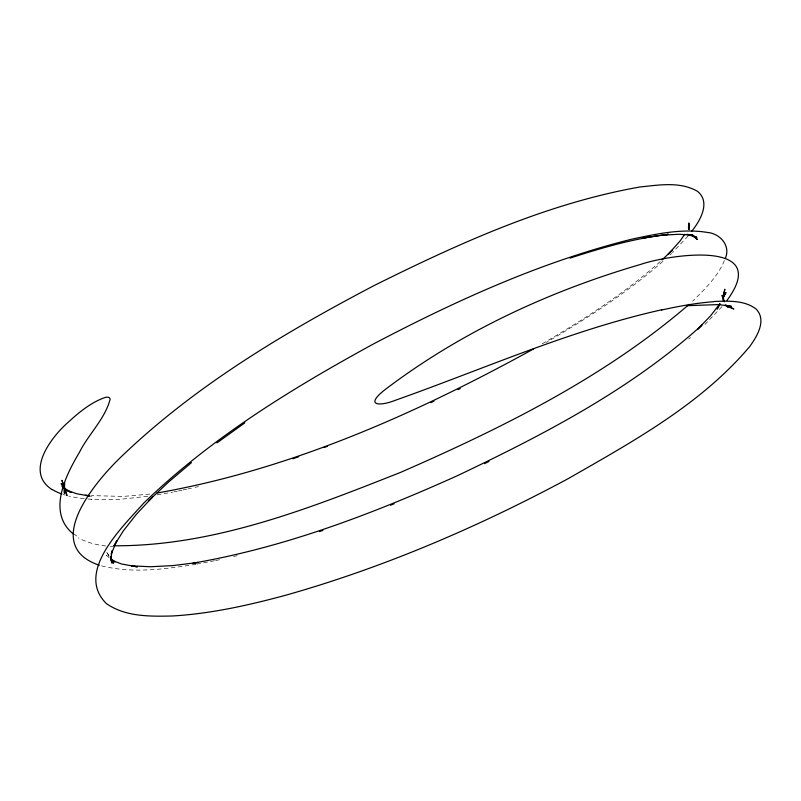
<?xml version="1.0" encoding="UTF-8"?>
<svg xmlns="http://www.w3.org/2000/svg" width="801" height="801" viewBox="0 0 801 801"><rect width="100%" height="100%" fill="white"/><g stroke="black" fill="none" stroke-linecap="round" stroke-linejoin="round"><path stroke-width="0.6" stroke-dasharray="4 3" d="M724.384 260.565C717.696 276.695 704.79 289.181 692.585 301.246M722.031 306.563L705.01 324.425M688.089 236.025L672.419 252.585M669.956 255.028L671.598 253.396M660.244 261.577C624.039 293.847 582.898 320.04 541.146 344.48M662.898 261.366C627.243 292.675 587.093 318.408 546.292 342.438M688.68 339.023L690.522 337.421M194.963 487.388L198.458 486.537M233.532 556.525L237.176 555.674M173.767 491.924L177.301 491.173M178.483 490.923L182.017 490.172M183.199 489.922L186.733 489.171M187.905 488.93L191.439 488.179M214.428 560.76L197.036 564.084M215.589 560.53L220.215 559.589M157.166 494.878L172.585 492.134M195.875 564.284C164.135 569.321 130.863 573.896 99.334 565.256M149.767 494.107L123.324 496.41L91.284 495.619M147.674 496.28L120.4 499.303L91.334 499.554M89.592 496.009L91.674 496.34M73.542 533.796L78.959 537.451M109.176 557.486L106.233 555.263L108.766 557.446M106.733 552.219L109.347 556.455M107.304 553.181L109.136 556.204M91.825 499.283A358.317 87.489 -22.6 0 1 85.497 498.793M84.275 498.663A358.317 87.489 -22.6 0 1 68.836 496.059M65.231 495.088A358.317 87.489 -22.6 0 1 62.949 494.367M112.711 546.693A358.678 103.81 -28.5 0 1 110.348 546.502M105.782 546.002A358.678 103.81 -28.5 0 1 78.318 537.841"/><path stroke-width="1.2" d="M64.641 482.783L64.4 493.306L64.17 488.88M688.429 227.764L688.87 222.978L689.21 229.677M112.07 551.238L110.658 559.569L110.548 557.356M725.275 258.503C731.023 245.777 720.059 233.512 707.383 232.43C681.931 228.305 656.189 233.962 631.348 239.279C540.965 261.877 455.569 300.836 373.356 344.019C291.504 388.735 210.823 438.187 143.479 503.358C123.184 526.447 74.463 571.994 106.383 603.594C125.377 616.89 149.957 616.47 172.175 615.999C210.873 613.746 248.891 605.206 286.217 595.093C384.29 567.308 478.477 526.808 568.189 478.648C632.87 441.521 700.895 404.395 749.656 346.613C757.025 336.45 766.978 320.2 756.094 309.026C744.339 300.035 728.459 301.046 714.472 301.446M722.882 297.992L724.835 289.221L722.822 298.272L725.956 292.485L723.023 297.962M111.96 550.848L111.249 554.022L116.936 540.455L113.932 545.982L123.364 530.813L136.3 514.402L152.601 496.94L148.876 500.565L168.701 481.932L191.479 462.628M688.57 229.206L689.541 224.901L688.55 227.154M719.688 304.24L717.145 308.906L719.989 303.589M717.145 308.906L719.498 304.53M727.018 300.395C772.564 238.598 668.685 254.758 640.75 264.38C549.075 291.163 460.225 332.295 384.11 390.357C364.325 406.267 380.325 406.237 395.283 400.31C483.764 368.981 570.042 330.222 662.016 309.707M684.745 234.282L679.949 241.171L668.134 254.328L672.339 250.202L661.966 259.955M691.734 231.249C700.104 220.796 710.938 202.293 697.611 191.409C680.229 181.226 658.812 185.051 639.799 187.003C546.212 203.584 458.663 243.554 374.097 285.556C283.794 333.006 194.693 386.002 120.841 457.131C95.98 480.97 40.541 545.521 99.334 565.256M719.468 304.25L710.767 315.584L697.781 329.151L701.906 325.126C630.397 389.737 543.679 434.593 457.251 475.764C372.595 513.831 284.876 547.413 193.051 563.143L197.977 562.472L172.896 565.596L150.568 566.738L131.264 565.856L137.351 566.858L121.532 563.984L111.349 560.029M689.06 304.42C604.324 377.451 502.658 427.724 400.81 472.29C309.266 508.465 213.887 546.312 113.972 545.781M216.941 442.883L244.776 422.908M533.706 348.866C415.809 413.787 290.242 469.666 156.966 493.046M458.002 389.646L460.225 388.555M484.535 463.639L489.01 461.456M430.778 402.693L434.012 401.161M390.598 505.211L394.062 503.819M324.055 447.559L327.469 446.297M292.836 458.773L298.733 456.73M319.369 531.614L322.883 530.422M569.982 258.142C602.072 247.699 634.712 238.257 668.324 234.353L662.417 235.154L679.468 234.262L693.215 235.384L686.807 234.333L696.9 237.376L691.894 235.023M668.324 234.353L642.272 238.077L647.789 237.306M687.098 305.692L718.797 304.58L731.393 306.372L724.925 305.301L733.846 308.986L728.81 306.613M88.951 495.509L85.437 495.328L89.592 496.009M89.221 495.919L76.946 493.816L64.971 489.611M73.542 533.796L72.911 533.626C46.959 512.179 65.752 475.313 79.449 452.295C88.541 434.122 105.061 418.933 110.158 399.108C109.807 396.936 107.154 396.956 105.512 397.346C89.722 402.683 76.946 414.177 64.891 425.281C49.111 440.36 25.672 472.71 52.075 489.611M112.07 560.55L115.054 561.952L111.139 558.978M67.975 491.023L70.989 492.435L61.997 486.628M691.814 235.244L697.341 239.419L693.095 235.754M725.716 304.881L727.949 307.204L726.737 305.411M63.349 486.407L61.116 483.644L64.851 489.241L66.974 495.609L64.42 487.789M64.841 488.25L67.084 491.013M110.959 559.228L113.402 563.253L111.199 559.398M724.324 301.817L722.091 295.249L723.453 301.236M63.71 485.606L61.947 480.32L63.76 485.897M110.838 559.739L111.94 563.123L110.858 556.325M723.383 295.759L723.663 301.316M61.847 493.997A358.317 87.489 -22.6 0 1 52.275 489.521M661.536 310.027A358.337 65.241 -24.4 0 1 714.061 301.677"/></g></svg>
